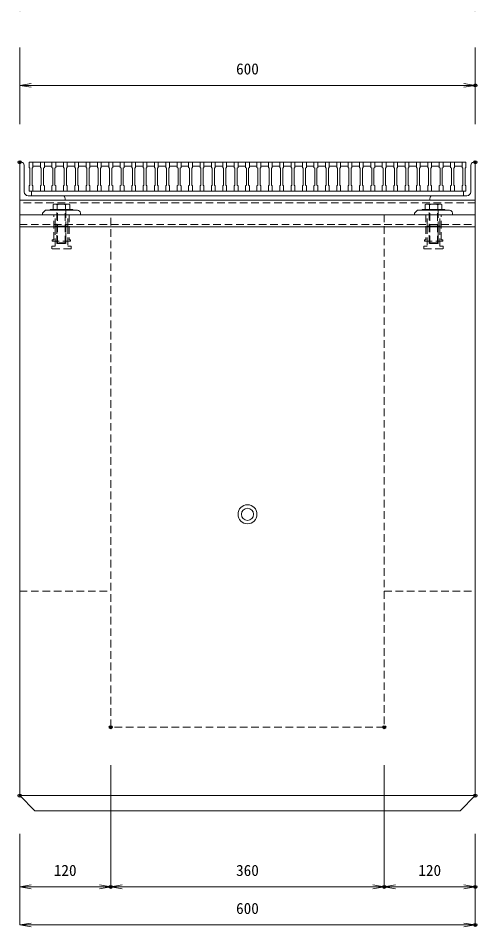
# Model space of a CAD drawing. Units: millimetres, scale not verified. Extents: x -3990 to -100, y -161 to 2679.
# Drawn here: x -2612 to -2008, y 481 to 1676 of the extents above; entities that cross this region are included whole.
import ezdxf
from ezdxf.enums import TextEntityAlignment as Align

# ---------------------------------------------------------------- set-up
doc = ezdxf.new("R2010")
doc.units = ezdxf.units.MM
doc.header["$LTSCALE"] = 20
doc.header["$PDMODE"] = 32
doc.header["$PDSIZE"] = 4
doc.linetypes.add('USER1', pattern=[0.75, 0.5, -0.25])
for name, color, linetype, lineweight in [('0-3_KIJUN', 7, 'Continuous', 18), ('0-5_SUNPO', 3, 'Continuous', 18), ('0-6_UKEWAKU', 4, 'Continuous', 18), ('0-7_GRE', 5, 'Continuous', 18), ('0-9__0-0_0', 7, 'Continuous', 18)]:
    doc.layers.add(name, color=color, linetype=linetype, lineweight=lineweight)
doc.layers.add('0-A__0-2_DEFPOINTS', color=7, linetype='Continuous')
doc.styles.add('ＭＳ ゴシック', font='')
doc.styles.get('ＭＳ ゴシック').set_extended_font_data('MS Gothic')

# ---------------------------------------------------------------- blocks, each defined once
blk = doc.blocks.new('W1-2_INST_C')
at = {"layer": '0-3_KIJUN', "linetype": 'USER1'}
for p, q in [((-8.23, -15), (-8.23, 0)), ((8.22, -15), (8.22, 0))]:
    blk.add_line(p, q, dxfattribs=at)
for points in [[(10, 0), (-10, 0), (-10, -33), (-12, -33), (-12, -35), (12, -35), (12, -33), (10, -33)], [(8.22, -15), (-8.23, -15), (-8.23, -41.5), (-12.75, -41.5), (-12.75, -45), (12.75, -45), (12.75, -41.5), (8.22, -41.5)], [(-6, -15), (6, -15), (6, -38), (-6, -38)]]:
    blk.add_lwpolyline(points, close=True, dxfattribs=at)
blk = doc.blocks.new('_OPEN')
at = {"layer": '0-9__0-0_0'}
blk.add_line((0, 0), (-1, 0), dxfattribs=at)
blk.add_lwpolyline([(-1, 0.167), (0, 0), (-1, -0.167)], dxfattribs=at)
blk = doc.blocks.new('_D6')
at = {"layer": '0-5_SUNPO'}
for p, q in [((1380.02, 1817.93), (1380.02, 1868.93)), ((1395.02, 1868.93), (1965.02, 1868.93)), ((1980.02, 1817.93), (1980.02, 1868.93))]:
    blk.add_line(p, q, dxfattribs=at)
at = {"layer": '0-A__0-2_DEFPOINTS'}
for p in [(1980.02, 1868.93), (1380.02, 1767.93), (1980.02, 1767.93)]:
    blk.add_point(p, dxfattribs=at)
at = {"layer": '0-5_SUNPO', "xscale": 15, "yscale": 15, "rotation": 180}
blk.add_blockref('_OPEN', (1380.02, 1868.93), dxfattribs=at)
at = {"layer": '0-5_SUNPO', "xscale": 15, "yscale": 15}
blk.add_blockref('_OPEN', (1980.02, 1868.93), dxfattribs=at)
at = {"layer": '0-5_SUNPO', "color": 7, "style": 'ＭＳ ゴシック'}
blk.add_text('600', height=14.66, dxfattribs=at).set_placement((1665.02, 1878.93), align=Align.BOTTOM_LEFT)
blk = doc.blocks.new('_D7')
at = {"layer": '0-5_SUNPO'}
for p, q in [((1380.02, 1918.93), (1380.02, 1868.93)), ((1980.02, 1918.93), (1980.02, 1868.93)), ((1395.02, 1868.93), (1965.02, 1868.93))]:
    blk.add_line(p, q, dxfattribs=at)
at = {"layer": '0-A__0-2_DEFPOINTS'}
for p in [(1380.02, 1968.93), (1980.02, 1968.93), (1980.02, 1868.93)]:
    blk.add_point(p, dxfattribs=at)
at = {"layer": '0-5_SUNPO', "xscale": 15, "yscale": 15, "rotation": 180}
blk.add_blockref('_OPEN', (1380.02, 1868.93), dxfattribs=at)
at = {"layer": '0-5_SUNPO', "xscale": 15, "yscale": 15}
blk.add_blockref('_OPEN', (1980.02, 1868.93), dxfattribs=at)
at = {"layer": '0-5_SUNPO', "color": 7, "style": 'ＭＳ ゴシック'}
blk.add_text('600', height=14.66, dxfattribs=at).set_placement((1665.02, 1878.93), align=Align.BOTTOM_LEFT)
blk = doc.blocks.new('_D55')
at = {"layer": '0-5_SUNPO'}
for p, q in [((1500.02, 974.93), (1500.02, 814.93)), ((1380.02, 884.93), (1380.02, 814.93)), ((1395.02, 814.93), (1485.02, 814.93))]:
    blk.add_line(p, q, dxfattribs=at)
at = {"layer": '0-A__0-2_DEFPOINTS'}
for p in [(1500.02, 1024.93), (1380.02, 934.93), (1500.02, 814.93)]:
    blk.add_point(p, dxfattribs=at)
at = {"layer": '0-5_SUNPO', "xscale": 15, "yscale": 15, "rotation": 180}
blk.add_blockref('_OPEN', (1380.02, 814.93), dxfattribs=at)
at = {"layer": '0-5_SUNPO', "xscale": 15, "yscale": 15}
blk.add_blockref('_OPEN', (1500.02, 814.93), dxfattribs=at)
at = {"layer": '0-5_SUNPO', "color": 7, "style": 'ＭＳ ゴシック'}
blk.add_text('120', height=14.66, dxfattribs=at).set_placement((1425.02, 824.93), align=Align.BOTTOM_LEFT)
blk = doc.blocks.new('_D56')
at = {"layer": '0-5_SUNPO'}
for p, q in [((1500.02, 974.93), (1500.02, 814.93)), ((1860.02, 974.93), (1860.02, 814.93)), ((1515.02, 814.93), (1845.02, 814.93))]:
    blk.add_line(p, q, dxfattribs=at)
at = {"layer": '0-A__0-2_DEFPOINTS'}
for p in [(1500.02, 1024.93), (1860.02, 1024.93), (1860.02, 814.93)]:
    blk.add_point(p, dxfattribs=at)
at = {"layer": '0-5_SUNPO', "xscale": 15, "yscale": 15, "rotation": 180}
blk.add_blockref('_OPEN', (1500.02, 814.93), dxfattribs=at)
at = {"layer": '0-5_SUNPO', "xscale": 15, "yscale": 15}
blk.add_blockref('_OPEN', (1860.02, 814.93), dxfattribs=at)
at = {"layer": '0-5_SUNPO', "color": 7, "style": 'ＭＳ ゴシック'}
blk.add_text('360', height=14.66, dxfattribs=at).set_placement((1665.02, 824.93), align=Align.BOTTOM_LEFT)
blk = doc.blocks.new('_D57')
at = {"layer": '0-5_SUNPO'}
for p, q in [((1860.02, 974.93), (1860.02, 814.93)), ((1980.02, 884.93), (1980.02, 814.93)), ((1875.02, 814.93), (1965.02, 814.93))]:
    blk.add_line(p, q, dxfattribs=at)
at = {"layer": '0-A__0-2_DEFPOINTS'}
for p in [(1860.02, 1024.93), (1980.02, 934.93), (1980.02, 814.93)]:
    blk.add_point(p, dxfattribs=at)
at = {"layer": '0-5_SUNPO', "xscale": 15, "yscale": 15, "rotation": 180}
blk.add_blockref('_OPEN', (1860.02, 814.93), dxfattribs=at)
at = {"layer": '0-5_SUNPO', "xscale": 15, "yscale": 15}
blk.add_blockref('_OPEN', (1980.02, 814.93), dxfattribs=at)
at = {"layer": '0-5_SUNPO', "color": 7, "style": 'ＭＳ ゴシック'}
blk.add_text('120', height=14.66, dxfattribs=at).set_placement((1905.02, 824.93), align=Align.BOTTOM_LEFT)
blk = doc.blocks.new('_D58')
at = {"layer": '0-5_SUNPO'}
for p, q in [((1380.02, 884.93), (1380.02, 764.93)), ((1980.02, 884.93), (1980.02, 764.93)), ((1395.02, 764.93), (1965.02, 764.93))]:
    blk.add_line(p, q, dxfattribs=at)
at = {"layer": '0-A__0-2_DEFPOINTS'}
for p in [(1380.02, 934.93), (1980.02, 934.93), (1980.02, 764.93)]:
    blk.add_point(p, dxfattribs=at)
at = {"layer": '0-5_SUNPO', "xscale": 15, "yscale": 15, "rotation": 180}
blk.add_blockref('_OPEN', (1380.02, 764.93), dxfattribs=at)
at = {"layer": '0-5_SUNPO', "xscale": 15, "yscale": 15}
blk.add_blockref('_OPEN', (1980.02, 764.93), dxfattribs=at)
at = {"layer": '0-5_SUNPO', "color": 7, "style": 'ＭＳ ゴシック'}
blk.add_text('600', height=14.66, dxfattribs=at).set_placement((1665.02, 774.93), align=Align.BOTTOM_LEFT)
blk = doc.blocks.new('M16_insert')
at = {"layer": '0-3_KIJUN', "color": 3}
for radius in [12.5, 8]:
    blk.add_circle((0, 0), radius, dxfattribs=at)
blk = doc.blocks.new('A$C7D4F0D3A')
at = {"layer": '0-3_KIJUN', "color": 3}
for p, q in [((-9.22, 52), (9.22, 52)), ((-5.47, 45), (-5.47, 51)), ((5.5, 45), (5.5, 51)), ((-15, 45), (15, 45)), ((-15, 44), (-15, 45)), ((15, 44), (-15, 44)), ((10.95, 45), (-10.95, 45)), ((15, 45), (15, 44))]:
    blk.add_line(p, q, dxfattribs=at)
at = {"layer": '0-3_KIJUN', "color": 3, "linetype": 'USER1'}
for p, q in [((-6, 44), (6, 44)), ((-6, 1), (-6, 44)), ((-5, 0), (-5, 44)), ((5, 0), (5, 44)), ((6, 44), (6, 1)), ((-5, 0), (-6, 1)), ((6, 1), (-6, 1)), ((5, 0), (-5, 0)), ((6, 1), (5, 0))]:
    blk.add_line(p, q, dxfattribs=at)
at = {"layer": '0-3_KIJUN', "color": 3}
for points in [[(-10.95, 45), (-10.95, 51), (-9.22, 52)], [(9.22, 52), (10.95, 51), (10.95, 45)]]:
    blk.add_lwpolyline(points, dxfattribs=at)
for centre, radius, start, end in [((-8.21, 47.74), 4.26, 49.93201, 130.06799), ((0.02, 36.46), 15.54, 69.33427, 110.66573), ((8.23, 47.79), 4.21, 49.666, 130.334)]:
    blk.add_arc(centre, radius, start, end, dxfattribs=at)
blk = doc.blocks.new('A$C1E6A08D8')
at = {"layer": '0-7_GRE'}
for p, q in [((5, 0), (0, 0)), ((0, 0), (0, -7)), ((5, -7), (5, 0)), ((15, 0), (15, -7)), ((20, 0), (15, 0)), ((20, -7), (20, 0)), ((35, 0), (30, 0)), ((30, 0), (30, -7)), ((35, -7), (35, 0)), ((50, 0), (45, 0)), ((45, 0), (45, -7)), ((50, -7), (50, 0)), ((65, 0), (60, 0)), ((60, 0), (60, -7)), ((65, -7), (65, 0)), ((80, 0), (75, 0)), ((75, 0), (75, -7)), ((80, -7), (80, 0)), ((95, 0), (90, 0)), ((90, 0), (90, -7)), ((95, -7), (95, 0)), ((110, 0), (105, 0)), ((105, 0), (105, -7)), ((110, -7), (110, 0)), ((125, 0), (120, 0)), ((120, 0), (120, -7)), ((125, -7), (125, 0)), ((140, 0), (135, 0)), ((135, 0), (135, -7)), ((140, -7), (140, 0)), ((155, 0), (150, 0)), ((150, 0), (150, -7)), ((155, -7), (155, 0)), ((170, 0), (165, 0)), ((165, 0), (165, -7)), ((170, -7), (170, 0)), ((185, 0), (180, 0)), ((180, 0), (180, -7)), ((185, -7), (185, 0)), ((200, 0), (195, 0)), ((195, 0), (195, -7)), ((200, -7), (200, 0)), ((215, 0), (210, 0)), ((210, 0), (210, -7)), ((215, -7), (215, 0)), ((230, 0), (225, 0)), ((225, 0), (225, -7)), ((230, -7), (230, 0)), ((245, 0), (240, 0)), ((240, 0), (240, -7)), ((245, -7), (245, 0)), ((260, 0), (255, 0)), ((255, 0), (255, -7)), ((260, -7), (260, 0)), ((275, 0), (270, 0)), ((270, 0), (270, -7)), ((275, -7), (275, 0)), ((290, 0), (285, 0)), ((285, 0), (285, -7)), ((290, -7), (290, 0)), ((305, 0), (300, 0)), ((300, 0), (300, -7)), ((305, -7), (305, 0)), ((320, 0), (315, 0)), ((315, 0), (315, -7)), ((320, -7), (320, 0)), ((335, 0), (330, 0)), ((330, 0), (330, -7)), ((335, -7), (335, 0)), ((350, 0), (345, 0)), ((345, 0), (345, -7)), ((350, -7), (350, 0)), ((365, 0), (360, 0)), ((360, 0), (360, -7)), ((365, -7), (365, 0)), ((380, 0), (375, 0)), ((375, 0), (375, -7)), ((380, -7), (380, 0)), ((395, 0), (390, 0)), ((390, 0), (390, -7)), ((395, -7), (395, 0)), ((410, 0), (405, 0)), ((405, 0), (405, -7)), ((410, -7), (410, 0)), ((425, 0), (420, 0)), ((420, 0), (420, -7)), ((425, -7), (425, 0)), ((440, 0), (435, 0)), ((435, 0), (435, -7)), ((440, -7), (440, 0)), ((455, 0), (450, 0)), ((450, 0), (450, -7)), ((455, -7), (455, 0)), ((465, 0), (465, -7)), ((470, 0), (465, 0)), ((470, -7), (470, 0)), ((480, 0), (480, -7)), ((485, 0), (480, 0)), ((485, -7), (485, 0)), ((495, 0), (495, -7)), ((500, 0), (495, 0)), ((500, -7), (500, 0)), ((510, 0), (510, -7)), ((515, 0), (510, 0)), ((515, -7), (515, 0)), ((525, 0), (525, -7)), ((530, 0), (525, 0)), ((530, -7), (530, 0)), ((540, 0), (540, -7)), ((545, 0), (540, 0)), ((545, -7), (545, 0)), ((555, 0), (555, -7)), ((560, 0), (555, 0)), ((560, -7), (560, 0)), ((570, 0), (570, -7)), ((575, 0), (570, 0)), ((0, -7), (1, -8)), ((1, -8), (1, -30)), ((5, -7), (4, -8)), ((4, -30), (4, -8)), ((15, -5), (5, -5)), ((15, -7), (16, -8)), ((16, -8), (16, -30)), ((20, -7), (19, -8)), ((19, -30), (19, -8)), ((30, -5), (20, -5)), ((30, -7), (31, -8)), ((31, -8), (31, -30)), ((35, -7), (34, -8)), ((34, -30), (34, -8)), ((45, -5), (35, -5)), ((45, -7), (46, -8)), ((46, -8), (46, -30)), ((50, -7), (49, -8)), ((49, -30), (49, -8)), ((60, -5), (50, -5)), ((60, -7), (61, -8)), ((61, -8), (61, -30)), ((65, -7), (64, -8)), ((64, -30), (64, -8)), ((75, -5), (65, -5)), ((75, -7), (76, -8)), ((76, -8), (76, -30)), ((80, -7), (79, -8)), ((79, -30), (79, -8)), ((90, -5), (80, -5)), ((90, -7), (91, -8)), ((91, -8), (91, -30)), ((95, -7), (94, -8)), ((94, -30), (94, -8)), ((105, -5), (95, -5)), ((105, -7), (106, -8)), ((106, -8), (106, -30)), ((110, -7), (109, -8)), ((109, -30), (109, -8)), ((120, -5), (110, -5)), ((120, -7), (121, -8)), ((121, -8), (121, -30)), ((125, -7), (124, -8)), ((124, -30), (124, -8)), ((135, -5), (125, -5)), ((135, -7), (136, -8)), ((136, -8), (136, -30)), ((140, -7), (139, -8)), ((139, -30), (139, -8)), ((150, -5), (140, -5)), ((150, -7), (151, -8)), ((151, -8), (151, -30)), ((155, -7), (154, -8)), ((154, -30), (154, -8)), ((165, -5), (155, -5)), ((165, -7), (166, -8)), ((166, -8), (166, -30)), ((170, -7), (169, -8)), ((169, -30), (169, -8)), ((180, -5), (170, -5)), ((180, -7), (181, -8)), ((181, -8), (181, -30)), ((185, -7), (184, -8)), ((184, -30), (184, -8)), ((195, -5), (185, -5)), ((195, -7), (196, -8)), ((196, -8), (196, -30)), ((200, -7), (199, -8)), ((199, -30), (199, -8)), ((210, -5), (200, -5)), ((210, -7), (211, -8)), ((211, -8), (211, -30)), ((215, -7), (214, -8)), ((214, -30), (214, -8)), ((225, -5), (215, -5)), ((225, -7), (226, -8)), ((226, -8), (226, -30)), ((230, -7), (229, -8)), ((229, -30), (229, -8)), ((240, -5), (230, -5)), ((240, -7), (241, -8)), ((241, -8), (241, -30)), ((245, -7), (244, -8)), ((244, -30), (244, -8)), ((255, -5), (245, -5)), ((255, -7), (256, -8)), ((256, -8), (256, -30)), ((260, -7), (259, -8)), ((259, -30), (259, -8)), ((270, -5), (260, -5)), ((270, -7), (271, -8)), ((271, -8), (271, -30)), ((275, -7), (274, -8)), ((274, -30), (274, -8)), ((285, -5), (275, -5)), ((285, -7), (286, -8)), ((286, -8), (286, -30)), ((290, -7), (289, -8)), ((289, -30), (289, -8)), ((300, -5), (290, -5)), ((300, -7), (301, -8)), ((301, -8), (301, -30)), ((305, -7), (304, -8)), ((304, -30), (304, -8)), ((315, -5), (305, -5)), ((315, -7), (316, -8)), ((316, -8), (316, -30)), ((320, -7), (319, -8)), ((319, -30), (319, -8)), ((330, -5), (320, -5)), ((330, -7), (331, -8)), ((331, -8), (331, -30)), ((335, -7), (334, -8)), ((334, -30), (334, -8)), ((345, -5), (335, -5)), ((345, -7), (346, -8)), ((346, -8), (346, -30)), ((350, -7), (349, -8)), ((349, -30), (349, -8)), ((360, -5), (350, -5)), ((360, -7), (361, -8)), ((361, -8), (361, -30)), ((365, -7), (364, -8)), ((364, -30), (364, -8)), ((375, -5), (365, -5)), ((375, -7), (376, -8)), ((376, -8), (376, -30)), ((380, -7), (379, -8)), ((379, -30), (379, -8)), ((390, -5), (380, -5)), ((390, -7), (391, -8)), ((391, -8), (391, -30)), ((395, -7), (394, -8)), ((394, -30), (394, -8)), ((405, -5), (395, -5)), ((405, -7), (406, -8)), ((406, -8), (406, -30)), ((410, -7), (409, -8)), ((409, -30), (409, -8)), ((420, -5), (410, -5)), ((420, -7), (421, -8)), ((421, -8), (421, -30)), ((425, -7), (424, -8)), ((424, -30), (424, -8)), ((435, -5), (425, -5)), ((435, -7), (436, -8)), ((436, -8), (436, -30)), ((440, -7), (439, -8)), ((439, -30), (439, -8)), ((450, -5), (440, -5)), ((450, -7), (451, -8)), ((451, -8), (451, -30)), ((455, -7), (454, -8)), ((454, -30), (454, -8)), ((465, -5), (455, -5)), ((465, -7), (466, -8)), ((466, -8), (466, -30)), ((470, -7), (469, -8)), ((469, -30), (469, -8)), ((480, -5), (470, -5)), ((480, -7), (481, -8)), ((481, -8), (481, -30)), ((485, -7), (484, -8)), ((484, -30), (484, -8)), ((495, -5), (485, -5)), ((495, -7), (496, -8)), ((496, -8), (496, -30)), ((500, -7), (499, -8)), ((499, -30), (499, -8)), ((510, -5), (500, -5)), ((510, -7), (511, -8)), ((511, -8), (511, -30)), ((515, -7), (514, -8)), ((514, -30), (514, -8)), ((525, -5), (515, -5)), ((525, -7), (526, -8)), ((526, -8), (526, -30)), ((530, -7), (529, -8)), ((529, -30), (529, -8)), ((540, -5), (530, -5)), ((540, -7), (541, -8)), ((541, -8), (541, -30)), ((545, -7), (544, -8)), ((544, -30), (544, -8)), ((555, -5), (545, -5)), ((555, -7), (556, -8)), ((556, -8), (556, -30)), ((560, -7), (559, -8)), ((559, -30), (559, -8)), ((570, -5), (560, -5)), ((570, -7), (571, -8)), ((571, -8), (571, -30)), ((575, -7), (574, -8)), ((574, -30), (574, -8)), ((1, -30), (0, -31)), ((0, -31), (0, -38)), ((4, -30), (5, -31)), ((5, -38), (5, -31)), ((16, -30), (15, -31)), ((15, -31), (15, -38)), ((19, -30), (20, -31)), ((31, -30), (30, -31)), ((30, -31), (30, -38)), ((34, -30), (35, -31)), ((35, -38), (35, -31)), ((46, -30), (45, -31)), ((45, -31), (45, -38)), ((49, -30), (50, -31)), ((50, -38), (50, -31)), ((61, -30), (60, -31)), ((60, -31), (60, -38)), ((64, -30), (65, -31)), ((65, -38), (65, -31)), ((76, -30), (75, -31)), ((75, -31), (75, -38)), ((79, -30), (80, -31)), ((80, -38), (80, -31)), ((91, -30), (90, -31)), ((90, -31), (90, -38)), ((94, -30), (95, -31)), ((95, -38), (95, -31)), ((106, -30), (105, -31)), ((105, -31), (105, -38)), ((109, -30), (110, -31)), ((110, -38), (110, -31)), ((121, -30), (120, -31)), ((120, -31), (120, -38)), ((124, -30), (125, -31)), ((125, -38), (125, -31)), ((136, -30), (135, -31)), ((135, -31), (135, -38)), ((139, -30), (140, -31)), ((140, -38), (140, -31)), ((151, -30), (150, -31)), ((150, -31), (150, -38)), ((154, -30), (155, -31)), ((155, -38), (155, -31)), ((166, -30), (165, -31)), ((165, -31), (165, -38)), ((169, -30), (170, -31)), ((170, -38), (170, -31)), ((181, -30), (180, -31)), ((180, -31), (180, -38)), ((184, -30), (185, -31)), ((185, -38), (185, -31)), ((196, -30), (195, -31)), ((195, -31), (195, -38)), ((199, -30), (200, -31)), ((200, -38), (200, -31)), ((211, -30), (210, -31)), ((210, -31), (210, -38)), ((214, -30), (215, -31)), ((215, -38), (215, -31)), ((226, -30), (225, -31)), ((225, -31), (225, -38)), ((229, -30), (230, -31)), ((230, -38), (230, -31)), ((241, -30), (240, -31)), ((240, -31), (240, -38)), ((244, -30), (245, -31)), ((245, -38), (245, -31)), ((256, -30), (255, -31)), ((255, -31), (255, -38)), ((259, -30), (260, -31)), ((260, -38), (260, -31)), ((271, -30), (270, -31)), ((270, -31), (270, -38)), ((274, -30), (275, -31)), ((275, -38), (275, -31)), ((286, -30), (285, -31)), ((285, -31), (285, -38)), ((289, -30), (290, -31)), ((290, -38), (290, -31)), ((301, -30), (300, -31)), ((300, -31), (300, -38)), ((304, -30), (305, -31)), ((305, -38), (305, -31)), ((316, -30), (315, -31)), ((315, -31), (315, -38)), ((319, -30), (320, -31)), ((320, -38), (320, -31)), ((331, -30), (330, -31)), ((330, -31), (330, -38)), ((334, -30), (335, -31)), ((335, -38), (335, -31)), ((346, -30), (345, -31)), ((345, -31), (345, -38)), ((349, -30), (350, -31)), ((350, -38), (350, -31)), ((361, -30), (360, -31)), ((360, -31), (360, -38)), ((364, -30), (365, -31)), ((365, -38), (365, -31)), ((376, -30), (375, -31)), ((375, -31), (375, -38)), ((379, -30), (380, -31)), ((380, -38), (380, -31)), ((391, -30), (390, -31)), ((390, -31), (390, -38)), ((394, -30), (395, -31)), ((395, -38), (395, -31)), ((406, -30), (405, -31)), ((405, -31), (405, -38)), ((409, -30), (410, -31)), ((410, -38), (410, -31)), ((421, -30), (420, -31)), ((420, -31), (420, -38)), ((424, -30), (425, -31)), ((425, -38), (425, -31)), ((436, -30), (435, -31)), ((435, -31), (435, -38)), ((439, -30), (440, -31)), ((440, -38), (440, -31)), ((451, -30), (450, -31)), ((450, -31), (450, -38)), ((454, -30), (455, -31)), ((455, -38), (455, -31)), ((466, -30), (465, -31)), ((465, -31), (465, -38)), ((469, -30), (470, -31)), ((481, -30), (480, -31)), ((480, -31), (480, -38)), ((484, -30), (485, -31)), ((496, -30), (495, -31)), ((495, -31), (495, -38)), ((499, -30), (500, -31)), ((511, -30), (510, -31)), ((510, -31), (510, -38)), ((514, -30), (515, -31)), ((526, -30), (525, -31)), ((525, -31), (525, -38)), ((529, -30), (530, -31)), ((541, -30), (540, -31)), ((540, -31), (540, -38)), ((544, -30), (545, -31)), ((556, -30), (555, -31)), ((555, -31), (555, -38)), ((559, -30), (560, -31)), ((571, -30), (570, -31)), ((570, -31), (570, -38)), ((574, -30), (575, -31)), ((0, -38), (5, -38)), ((3, -38), (3, -44)), ((30, -38), (35, -38)), ((45, -38), (50, -38)), ((60, -38), (65, -38)), ((75, -38), (80, -38)), ((90, -38), (95, -38)), ((105, -38), (110, -38)), ((120, -38), (125, -38)), ((135, -38), (140, -38)), ((150, -38), (155, -38)), ((165, -38), (170, -38)), ((180, -38), (185, -38)), ((195, -38), (200, -38)), ((210, -38), (215, -38)), ((225, -38), (230, -38)), ((240, -38), (245, -38)), ((255, -38), (260, -38)), ((270, -38), (275, -38)), ((285, -38), (290, -38)), ((300, -38), (305, -38)), ((315, -38), (320, -38)), ((330, -38), (335, -38)), ((345, -38), (350, -38)), ((360, -38), (365, -38)), ((375, -38), (380, -38)), ((390, -38), (395, -38)), ((405, -38), (410, -38)), ((420, -38), (425, -38)), ((435, -38), (440, -38)), ((450, -38), (455, -38))]:
    blk.add_line(p, q, dxfattribs=at)
for points in [[(575, -7), (575, 0), (0, 0)], [(15, -38), (20, -38), (20, -31)], [(465, -38), (470, -38), (470, -31)], [(480, -38), (485, -38), (485, -31)], [(495, -38), (500, -38), (500, -31)], [(510, -38), (515, -38), (515, -31)], [(525, -38), (530, -38), (530, -31)], [(540, -38), (545, -38), (545, -31)], [(555, -38), (560, -38), (560, -31)], [(570, -38), (575, -38), (575, -31)], [(3, -38), (572, -38), (572, -44), (3, -44)]]:
    blk.add_lwpolyline(points, dxfattribs=at)
blk = doc.blocks.new('A$C1AB07D31')
at = {"layer": '0-6_UKEWAKU'}
for p, q in [((0, -50), (0, 0)), ((2, 0), (0, 0)), ((598, 0), (600, 0)), ((600, -50), (600, 0)), ((6, -39), (6, -4)), ((594, -39), (594, -4)), ((11, -44), (589, -44)), ((0, -50), (0, -85)), ((0, -50), (529.3, -50)), ((600, -50), (15, -50)), ((60, -50), (60, -48)), ((540, -50), (60, -50)), ((540, -50), (540, -48)), ((540, -50), (600, -50)), ((600, -50), (600, -85)), ((0, -85), (600, -85))]:
    blk.add_line(p, q, dxfattribs=at)
at = {"layer": '0-6_UKEWAKU', "linetype": 'USER1'}
for p, q in [((600, -53.2), (0, -53.2)), ((0, -81.8), (600, -81.8))]:
    blk.add_line(p, q, dxfattribs=at)
at = {"layer": '0-6_UKEWAKU'}
for centre, radius, start, end in [((2, -4), 4, 0, 90), ((598, -4), 4, 90, 180), ((11, -39), 5, 180, 270), ((56, -48), 4, 0, 90), ((544, -48), 4, 90, 180), ((589, -39), 5, 270, 0)]:
    blk.add_arc(centre, radius, start, end, dxfattribs=at)

msp = doc.modelspace()

# ---------------------------------------------------------------- linework, layer by layer
at = {"layer": '0-3_KIJUN', "linetype": 'USER1'}
for p, q in [((-2609.99, 1401.71), (-2009.99, 1401.71)), ((-2609.99, 1401.71), (-2009.99, 1401.71)), ((-2609.99, 922.71), (-2489.99, 922.71)), ((-2129.99, 922.71), (-2009.99, 922.71))]:
    msp.add_line(p, q, dxfattribs=at)
at = {"layer": '0-3_KIJUN'}
msp.add_line((-2609.99, 653.71), (-2009.99, 653.71), dxfattribs=at)
msp.add_lwpolyline([(-2009.99, 1417.71), (-2009.99, 653.71), (-2029.99, 633.71), (-2589.99, 633.71), (-2609.99, 653.71), (-2609.99, 1417.71)], close=True, dxfattribs=at)
at = {"layer": '0-3_KIJUN', "linetype": 'USER1'}
msp.add_lwpolyline([(-2129.99, 1417.71), (-2129.99, 743.71), (-2489.99, 743.71), (-2489.99, 1417.71)], dxfattribs=at)
at = {"layer": '0-6_UKEWAKU'}
for p, q in [((-2575.99, 1423.71), (-2533.99, 1423.71)), ((-2085.99, 1423.71), (-2043.99, 1423.71))]:
    msp.add_line(p, q, dxfattribs=at)
for points in [[(-2529.99, 1419.71), (-2529.99, 1417.71), (-2579.99, 1417.71), (-2579.99, 1419.71), (-2575.99, 1423.71)], [(-2039.99, 1419.71), (-2039.99, 1417.71), (-2089.99, 1417.71), (-2089.99, 1419.71), (-2085.99, 1423.71)]]:
    msp.add_lwpolyline(points, dxfattribs=at)
for centre in [(-2533.99, 1419.71), (-2043.99, 1419.71)]:
    msp.add_arc(centre, 4, 0, 90, dxfattribs=at)

# ---------------------------------------------------------------- block references
at = {"layer": '0-3_KIJUN'}
for name, p in [('A$C7D4F0D3A', (-2554.99, 1379.71)), ('A$C7D4F0D3A', (-2064.99, 1379.71)), ('W1-2_INST_C', (-2064.99, 1417.71)), ('W1-2_INST_C', (-2064.99, 1417.71)), ('M16_insert', (-2309.99, 1023.71))]:
    msp.add_blockref(name, p, dxfattribs=at)
at = {"layer": '0-3_KIJUN', "xscale": -1}
msp.add_blockref('W1-2_INST_C', (-2554.99, 1417.71), dxfattribs=at)
msp.add_blockref('W1-2_INST_C', (-2554.99, 1417.71), dxfattribs=at)
at = {"layer": '0-5_SUNPO'}
for name in ['_D7', '_D6', '_D55', '_D56', '_D57', '_D58']:
    msp.add_blockref(name, (-3990.01, -281.21), dxfattribs=at)
at = {"layer": '0-6_UKEWAKU'}
msp.add_blockref('A$C1AB07D31', (-2609.99, 1486.71), dxfattribs=at)
at = {"layer": '0-7_GRE'}
msp.add_blockref('A$C1E6A08D8', (-2597.49, 1486.71), dxfattribs=at)

doc.saveas('drawing.dxf')
